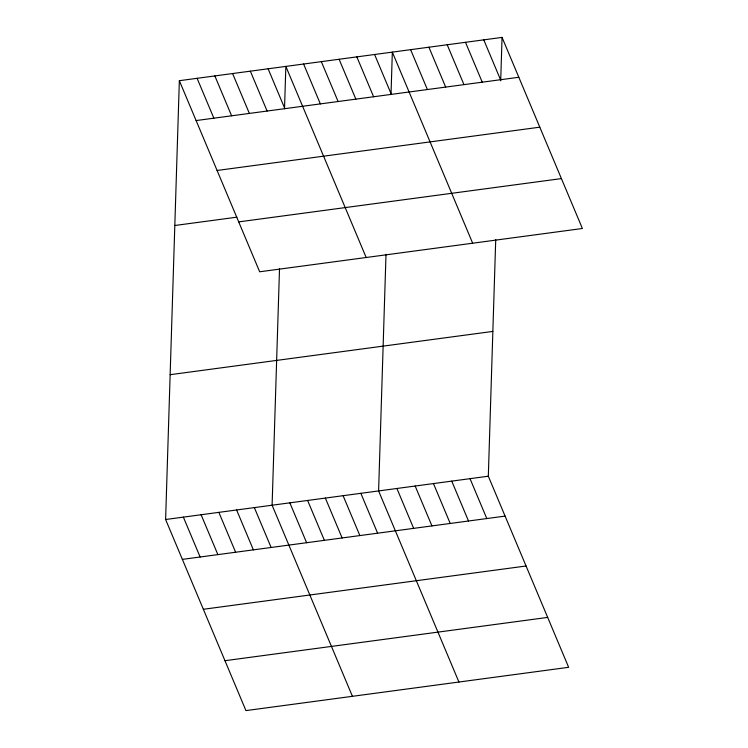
<?xml version="1.0" encoding="UTF-8"?>
<svg xmlns="http://www.w3.org/2000/svg" width="748" height="748" viewBox="0 0 748 748"><rect width="100%" height="100%" fill="white"/><g stroke="black" fill="none" stroke-linecap="round" stroke-linejoin="round"><path stroke-width="1.12" d="M495.728 239.594L488.322 476.214L568.648 667.31L245.942 710.6L165.607 519.505L179.352 80.691L502.058 37.4L582.393 228.495L259.678 271.786L179.352 80.691M279.518 268.597L272.104 505.218L352.43 696.313M284.521 108.731L285.848 66.404L366.174 257.499M386.005 254.311L378.6 490.931L458.926 682.026M391.017 94.444L392.335 52.117L472.671 243.212M500.702 80.84L502.058 37.4M196.116 120.568L518.822 77.278M217.098 170.469L539.804 127.179M174.817 225.494L236.938 217.163M238.706 221.885L561.411 178.594M170.142 374.692L492.857 331.411M165.607 519.505L488.322 476.214M182.372 559.382L505.087 516.101M203.353 609.283L526.059 566.002M224.961 660.699L547.667 617.409M483.769 39.85L500.534 79.737M465.49 42.309L482.254 82.187M447.201 44.758L463.966 84.636M428.913 47.208L445.677 87.095M410.624 49.667L427.389 89.545M374.589 54.501L391.354 94.379M356.843 56.876L373.607 96.763M339.096 59.26L355.861 99.138M321.341 61.645L338.105 101.522M303.594 64.019L320.359 103.907M470.034 478.673L486.798 518.551M451.745 481.123L468.51 521.001M268.102 68.779L284.857 108.666M433.457 483.573L450.221 523.46M250.346 71.163L267.111 111.041M415.168 486.032L431.933 525.909M232.6 73.547L249.364 113.425M396.889 488.481L413.653 528.359M214.854 75.922L231.618 115.809M197.098 78.306L213.863 118.184M360.845 493.315L377.609 533.193M343.098 495.7L359.863 535.577M325.352 498.075L342.116 537.962M307.606 500.459L324.37 540.337M289.85 502.843L306.615 542.721M254.357 507.602L271.122 547.48M236.611 509.977L253.376 549.864M218.855 512.361L235.62 552.239M201.109 514.746L217.874 554.623M183.363 517.12L200.127 557.008"/></g></svg>
